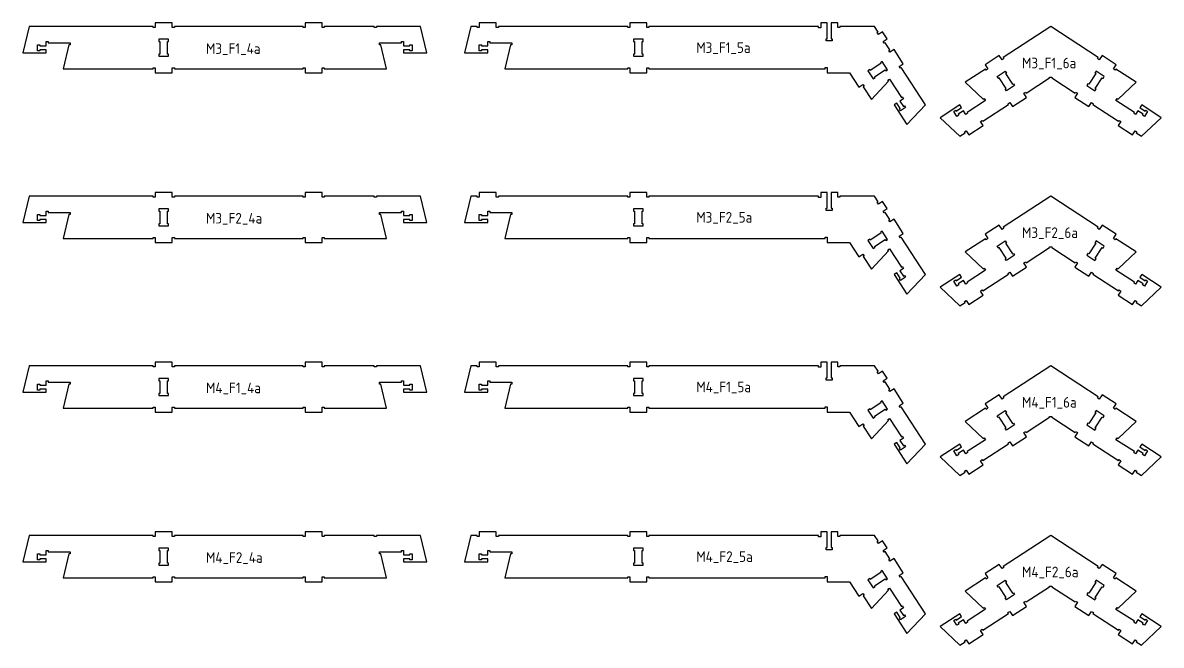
# Model space of a CAD drawing. Header units: millimetres. Extents: x -30325 to 14169, y -12596 to 6470.
# Drawn here: x -10213 to -4844, y -5358 to -2423 of the extents above; entities that cross this region are included whole.
import ezdxf

# ---------------------------------------------------------------- set-up
doc = ezdxf.new("R2010")
doc.units = ezdxf.units.MM
doc.header["$MEASUREMENT"] = 0
doc.layers.add('freeswerk_CODES', color=50, linetype='Continuous')

msp = doc.modelspace()

# ---------------------------------------------------------------- linework, layer by layer
for points in [[(-8376.6, -2555.3), (-8386.6, -2555.3), (-8386.6, -2550.3), (-8416.6, -2550.3), (-8416.6, -2565.3), (-8306.6, -2565.3), (-8336.6, -2441.3), (-8544.9, -2441.3), (-8544.9, -2446.3), (-8554.9, -2446.3), (-8554.9, -2441.3), (-8790.6, -2441.3), (-8790.6, -2446.3), (-8800.6, -2446.3), (-8800.6, -2423.3), (-8880.6, -2423.3), (-8880.6, -2446.3), (-8890.6, -2446.3), (-8890.6, -2441.3), (-9497.6, -2441.3), (-9497.6, -2446.3), (-9507.6, -2446.3), (-9507.6, -2423.3), (-9587.6, -2423.3), (-9587.6, -2446.3), (-9597.6, -2446.3), (-9597.6, -2441.3), (-10182.5, -2441.3), (-10212.5, -2565.3), (-10102.5, -2565.3), (-10102.5, -2550.3), (-10132.5, -2550.3), (-10132.5, -2555.3), (-10142.5, -2555.3), (-10142.5, -2527.3), (-10132.5, -2527.3), (-10132.5, -2532.3), (-10102.5, -2532.3), (-10102.5, -2512.3), (-10092.5, -2512.3), (-10092.5, -2517.3), (-9988.9, -2517.3), (-9988.9, -2527.3), (-9994.9, -2527.3), (-10022.5, -2641.3), (-9597.6, -2641.3), (-9597.6, -2636.3), (-9587.6, -2636.3), (-9587.6, -2659.3), (-9507.6, -2659.3), (-9507.6, -2636.3), (-9497.6, -2636.3), (-9497.6, -2641.3), (-8890.6, -2641.3), (-8890.6, -2636.3), (-8880.6, -2636.3), (-8880.6, -2659.3), (-8800.6, -2659.3), (-8800.6, -2636.3), (-8790.6, -2636.3), (-8790.6, -2641.3), (-8496.6, -2641.3), (-8524.2, -2527.3), (-8530.1, -2527.3), (-8530.1, -2517.3), (-8426.6, -2517.3), (-8426.6, -2512.3), (-8416.6, -2512.3), (-8416.6, -2532.3), (-8386.6, -2532.3), (-8386.6, -2527.3), (-8376.6, -2527.3)], [(-8049.4, -2532.3), (-8019.4, -2532.3), (-8019.4, -2512.3), (-8009.4, -2512.3), (-8009.4, -2517.3), (-7905.8, -2517.3), (-7905.8, -2527.3), (-7911.8, -2527.3), (-7939.4, -2641.3), (-7359.4, -2641.3), (-7359.4, -2636.3), (-7349.4, -2636.3), (-7349.4, -2659.3), (-7269.4, -2659.3), (-7269.4, -2636.3), (-7259.4, -2636.3), (-7259.4, -2641.3), (-6428.4, -2641.3), (-6428.4, -2634.6), (-6418.4, -2634.6), (-6418.4, -2659.3), (-6313.5, -2659.3), (-6269.8, -2726.6), (-6250.5, -2714.1), (-6245.1, -2722.4), (-6249.3, -2725.2), (-6210.6, -2784.7), (-6130, -2699.4), (-6133.3, -2694.4), (-6124.9, -2688.9), (-6068.5, -2775.8), (-6064.3, -2773.1), (-6058.8, -2781.5), (-6075.6, -2792.4), (-6059.2, -2817.5), (-6055, -2814.8), (-6049.6, -2823.2), (-6073.1, -2838.4), (-6078.5, -2830.1), (-6074.3, -2827.3), (-6090.7, -2802.2), (-6103.3, -2810.3), (-6043.3, -2902.6), (-5955.7, -2809.8), (-6069.6, -2634.6), (-6073.8, -2637.3), (-6079.2, -2629), (-6059.9, -2616.4), (-6103.5, -2549.3), (-6122.8, -2561.9), (-6128.3, -2553.5), (-6124.1, -2550.8), (-6145.9, -2517.2), (-6150.1, -2520), (-6155.5, -2511.6), (-6136.2, -2499), (-6158, -2465.5), (-6177.3, -2478), (-6182.8, -2469.7), (-6178.6, -2466.9), (-6195.2, -2441.3), (-6359.4, -2441.3), (-6359.4, -2446.3), (-6369.4, -2446.3), (-6369.4, -2423.3), (-6400.4, -2423.3), (-6400.4, -2498.3), (-6395.4, -2498.3), (-6395.4, -2508.3), (-6423.4, -2508.3), (-6423.4, -2498.3), (-6418.4, -2498.3), (-6418.4, -2423.3), (-6449.4, -2423.3), (-6449.4, -2447.3), (-6459.4, -2447.3), (-6459.4, -2441.3), (-7259.4, -2441.3), (-7259.4, -2446.3), (-7269.4, -2446.3), (-7269.4, -2423.3), (-7349.4, -2423.3), (-7349.4, -2446.3), (-7359.4, -2446.3), (-7359.4, -2441.3), (-7969.4, -2441.3), (-7969.4, -2446.3), (-7979.4, -2446.3), (-7979.4, -2423.3), (-8059.4, -2423.3), (-8059.4, -2446.3), (-8069.4, -2446.3), (-8069.4, -2441.3), (-8099.4, -2441.3), (-8129.4, -2565.3), (-8019.4, -2565.3), (-8019.4, -2550.3), (-8049.4, -2550.3), (-8049.4, -2555.3), (-8059.4, -2555.3), (-8059.4, -2527.3), (-8049.4, -2527.3)], [(-9524.6, -2501.3), (-9570.6, -2501.3), (-9570.6, -2511.3), (-9565.6, -2511.3), (-9565.6, -2571.3), (-9570.6, -2571.3), (-9570.6, -2581.3), (-9524.6, -2581.3), (-9524.6, -2571.3), (-9529.6, -2571.3), (-9529.6, -2511.3), (-9524.6, -2511.3)], [(-7332.4, -2501.3), (-7332.4, -2511.3), (-7327.4, -2511.3), (-7327.4, -2571.3), (-7332.4, -2571.3), (-7332.4, -2581.3), (-7286.4, -2581.3), (-7286.4, -2571.3), (-7291.4, -2571.3), (-7291.4, -2511.3), (-7286.4, -2511.3), (-7286.4, -2501.3)], [(-6215.6, -2648.4), (-6218.4, -2644.3), (-6226.8, -2649.7), (-6201.7, -2688.3), (-6193.3, -2682.8), (-6196, -2678.6), (-6145.7, -2645.9), (-6143, -2650.1), (-6134.6, -2644.7), (-6159.7, -2606.1), (-6168.1, -2611.6), (-6165.3, -2615.7)], [(-5544.9, -2713.4), (-5540.7, -2710.7), (-5535.2, -2719), (-5573.8, -2744.1), (-5579.3, -2735.7), (-5575.1, -2733), (-5607.8, -2682.7), (-5612, -2685.4), (-5617.4, -2677), (-5578.8, -2652), (-5573.4, -2660.4), (-5577.6, -2663.1)], [(-5122, -2682.7), (-5117.8, -2685.4), (-5112.3, -2677), (-5150.9, -2652), (-5156.3, -2660.4), (-5152.1, -2663.1), (-5184.8, -2713.4), (-5189, -2710.7), (-5194.5, -2719), (-5155.9, -2744.1), (-5150.5, -2735.7), (-5154.7, -2733)], [(-8376.6, -3355.3), (-8386.6, -3355.3), (-8386.6, -3350.3), (-8416.6, -3350.3), (-8416.6, -3365.3), (-8306.6, -3365.3), (-8336.6, -3241.3), (-8544.9, -3241.3), (-8544.9, -3246.3), (-8554.9, -3246.3), (-8554.9, -3241.3), (-8790.6, -3241.3), (-8790.6, -3246.3), (-8800.6, -3246.3), (-8800.6, -3223.3), (-8880.6, -3223.3), (-8880.6, -3246.3), (-8890.6, -3246.3), (-8890.6, -3241.3), (-9497.6, -3241.3), (-9497.6, -3246.3), (-9507.6, -3246.3), (-9507.6, -3223.3), (-9587.6, -3223.3), (-9587.6, -3246.3), (-9597.6, -3246.3), (-9597.6, -3241.3), (-10182.5, -3241.3), (-10212.5, -3365.3), (-10102.5, -3365.3), (-10102.5, -3350.3), (-10132.5, -3350.3), (-10132.5, -3355.3), (-10142.5, -3355.3), (-10142.5, -3327.3), (-10132.5, -3327.3), (-10132.5, -3332.3), (-10102.5, -3332.3), (-10102.5, -3312.3), (-10092.5, -3312.3), (-10092.5, -3317.3), (-9988.9, -3317.3), (-9988.9, -3327.3), (-9994.9, -3327.3), (-10022.5, -3441.3), (-9597.6, -3441.3), (-9597.6, -3436.3), (-9587.6, -3436.3), (-9587.6, -3459.3), (-9507.6, -3459.3), (-9507.6, -3436.3), (-9497.6, -3436.3), (-9497.6, -3441.3), (-8890.6, -3441.3), (-8890.6, -3436.3), (-8880.6, -3436.3), (-8880.6, -3459.3), (-8800.6, -3459.3), (-8800.6, -3436.3), (-8790.6, -3436.3), (-8790.6, -3441.3), (-8496.6, -3441.3), (-8524.2, -3327.3), (-8530.1, -3327.3), (-8530.1, -3317.3), (-8426.6, -3317.3), (-8426.6, -3312.3), (-8416.6, -3312.3), (-8416.6, -3332.3), (-8386.6, -3332.3), (-8386.6, -3327.3), (-8376.6, -3327.3)], [(-8049.4, -3332.3), (-8019.4, -3332.3), (-8019.4, -3312.3), (-8009.4, -3312.3), (-8009.4, -3317.3), (-7905.8, -3317.3), (-7905.8, -3327.3), (-7911.8, -3327.3), (-7939.4, -3441.3), (-7359.4, -3441.3), (-7359.4, -3436.3), (-7349.4, -3436.3), (-7349.4, -3459.3), (-7269.4, -3459.3), (-7269.4, -3436.3), (-7259.4, -3436.3), (-7259.4, -3441.3), (-6428.4, -3441.3), (-6428.4, -3434.6), (-6418.4, -3434.6), (-6418.4, -3459.3), (-6313.5, -3459.3), (-6269.8, -3526.6), (-6250.5, -3514.1), (-6245.1, -3522.4), (-6249.3, -3525.2), (-6210.6, -3584.7), (-6130, -3499.4), (-6133.3, -3494.4), (-6124.9, -3488.9), (-6068.5, -3575.8), (-6064.3, -3573.1), (-6058.8, -3581.5), (-6075.6, -3592.4), (-6059.2, -3617.5), (-6055, -3614.8), (-6049.6, -3623.2), (-6073.1, -3638.4), (-6078.5, -3630.1), (-6074.3, -3627.3), (-6090.7, -3602.2), (-6103.3, -3610.3), (-6043.3, -3702.6), (-5955.7, -3609.8), (-6069.6, -3434.6), (-6073.8, -3437.3), (-6079.2, -3429), (-6059.9, -3416.4), (-6103.5, -3349.3), (-6122.8, -3361.9), (-6128.3, -3353.5), (-6124.1, -3350.8), (-6145.9, -3317.2), (-6150.1, -3320), (-6155.5, -3311.6), (-6136.2, -3299), (-6158, -3265.5), (-6177.3, -3278), (-6182.8, -3269.7), (-6178.6, -3266.9), (-6195.2, -3241.3), (-6359.4, -3241.3), (-6359.4, -3246.3), (-6369.4, -3246.3), (-6369.4, -3223.3), (-6400.4, -3223.3), (-6400.4, -3298.3), (-6395.4, -3298.3), (-6395.4, -3308.3), (-6423.4, -3308.3), (-6423.4, -3298.3), (-6418.4, -3298.3), (-6418.4, -3223.3), (-6449.4, -3223.3), (-6449.4, -3247.3), (-6459.4, -3247.3), (-6459.4, -3241.3), (-7259.4, -3241.3), (-7259.4, -3246.3), (-7269.4, -3246.3), (-7269.4, -3223.3), (-7349.4, -3223.3), (-7349.4, -3246.3), (-7359.4, -3246.3), (-7359.4, -3241.3), (-7969.4, -3241.3), (-7969.4, -3246.3), (-7979.4, -3246.3), (-7979.4, -3223.3), (-8059.4, -3223.3), (-8059.4, -3246.3), (-8069.4, -3246.3), (-8069.4, -3241.3), (-8099.4, -3241.3), (-8129.4, -3365.3), (-8019.4, -3365.3), (-8019.4, -3350.3), (-8049.4, -3350.3), (-8049.4, -3355.3), (-8059.4, -3355.3), (-8059.4, -3327.3), (-8049.4, -3327.3)], [(-9524.6, -3301.3), (-9570.6, -3301.3), (-9570.6, -3311.3), (-9565.6, -3311.3), (-9565.6, -3371.3), (-9570.6, -3371.3), (-9570.6, -3381.3), (-9524.6, -3381.3), (-9524.6, -3371.3), (-9529.6, -3371.3), (-9529.6, -3311.3), (-9524.6, -3311.3)], [(-7332.4, -3301.3), (-7332.4, -3311.3), (-7327.4, -3311.3), (-7327.4, -3371.3), (-7332.4, -3371.3), (-7332.4, -3381.3), (-7286.4, -3381.3), (-7286.4, -3371.3), (-7291.4, -3371.3), (-7291.4, -3311.3), (-7286.4, -3311.3), (-7286.4, -3301.3)], [(-6215.6, -3448.4), (-6218.4, -3444.3), (-6226.8, -3449.7), (-6201.7, -3488.3), (-6193.3, -3482.8), (-6196, -3478.6), (-6145.7, -3445.9), (-6143, -3450.1), (-6134.6, -3444.7), (-6159.7, -3406.1), (-6168.1, -3411.6), (-6165.3, -3415.7)], [(-5544.9, -3513.4), (-5540.7, -3510.7), (-5535.2, -3519), (-5573.8, -3544.1), (-5579.3, -3535.7), (-5575.1, -3533), (-5607.8, -3482.7), (-5612, -3485.4), (-5617.4, -3477), (-5578.8, -3452), (-5573.4, -3460.4), (-5577.6, -3463.1)], [(-5122, -3482.7), (-5117.8, -3485.4), (-5112.3, -3477), (-5150.9, -3452), (-5156.3, -3460.4), (-5152.1, -3463.1), (-5184.8, -3513.4), (-5189, -3510.7), (-5194.5, -3519), (-5155.9, -3544.1), (-5150.5, -3535.7), (-5154.7, -3533)], [(-8376.6, -4155.3), (-8386.6, -4155.3), (-8386.6, -4150.3), (-8416.6, -4150.3), (-8416.6, -4165.3), (-8306.6, -4165.3), (-8336.6, -4041.3), (-8544.9, -4041.3), (-8544.9, -4046.3), (-8554.9, -4046.3), (-8554.9, -4041.3), (-8790.6, -4041.3), (-8790.6, -4046.3), (-8800.6, -4046.3), (-8800.6, -4023.3), (-8880.6, -4023.3), (-8880.6, -4046.3), (-8890.6, -4046.3), (-8890.6, -4041.3), (-9497.6, -4041.3), (-9497.6, -4046.3), (-9507.6, -4046.3), (-9507.6, -4023.3), (-9587.6, -4023.3), (-9587.6, -4046.3), (-9597.6, -4046.3), (-9597.6, -4041.3), (-10182.5, -4041.3), (-10212.5, -4165.3), (-10102.5, -4165.3), (-10102.5, -4150.3), (-10132.5, -4150.3), (-10132.5, -4155.3), (-10142.5, -4155.3), (-10142.5, -4127.3), (-10132.5, -4127.3), (-10132.5, -4132.3), (-10102.5, -4132.3), (-10102.5, -4112.3), (-10092.5, -4112.3), (-10092.5, -4117.3), (-9988.9, -4117.3), (-9988.9, -4127.3), (-9994.9, -4127.3), (-10022.5, -4241.3), (-9597.6, -4241.3), (-9597.6, -4236.3), (-9587.6, -4236.3), (-9587.6, -4259.3), (-9507.6, -4259.3), (-9507.6, -4236.3), (-9497.6, -4236.3), (-9497.6, -4241.3), (-8890.6, -4241.3), (-8890.6, -4236.3), (-8880.6, -4236.3), (-8880.6, -4259.3), (-8800.6, -4259.3), (-8800.6, -4236.3), (-8790.6, -4236.3), (-8790.6, -4241.3), (-8496.6, -4241.3), (-8524.2, -4127.3), (-8530.1, -4127.3), (-8530.1, -4117.3), (-8426.6, -4117.3), (-8426.6, -4112.3), (-8416.6, -4112.3), (-8416.6, -4132.3), (-8386.6, -4132.3), (-8386.6, -4127.3), (-8376.6, -4127.3)], [(-8049.4, -4132.3), (-8019.4, -4132.3), (-8019.4, -4112.3), (-8009.4, -4112.3), (-8009.4, -4117.3), (-7905.8, -4117.3), (-7905.8, -4127.3), (-7911.8, -4127.3), (-7939.4, -4241.3), (-7359.4, -4241.3), (-7359.4, -4236.3), (-7349.4, -4236.3), (-7349.4, -4259.3), (-7269.4, -4259.3), (-7269.4, -4236.3), (-7259.4, -4236.3), (-7259.4, -4241.3), (-6428.4, -4241.3), (-6428.4, -4234.6), (-6418.4, -4234.6), (-6418.4, -4259.3), (-6313.5, -4259.3), (-6269.8, -4326.6), (-6250.5, -4314.1), (-6245.1, -4322.4), (-6249.3, -4325.2), (-6210.6, -4384.7), (-6130, -4299.4), (-6133.3, -4294.4), (-6124.9, -4288.9), (-6068.5, -4375.8), (-6064.3, -4373.1), (-6058.8, -4381.5), (-6075.6, -4392.4), (-6059.2, -4417.5), (-6055, -4414.8), (-6049.6, -4423.2), (-6073.1, -4438.4), (-6078.5, -4430.1), (-6074.3, -4427.3), (-6090.7, -4402.2), (-6103.3, -4410.3), (-6043.3, -4502.6), (-5955.7, -4409.8), (-6069.6, -4234.6), (-6073.8, -4237.3), (-6079.2, -4229), (-6059.9, -4216.4), (-6103.5, -4149.3), (-6122.8, -4161.9), (-6128.3, -4153.5), (-6124.1, -4150.8), (-6145.9, -4117.2), (-6150.1, -4120), (-6155.5, -4111.6), (-6136.2, -4099), (-6158, -4065.5), (-6177.3, -4078), (-6182.8, -4069.7), (-6178.6, -4066.9), (-6195.2, -4041.3), (-6359.4, -4041.3), (-6359.4, -4046.3), (-6369.4, -4046.3), (-6369.4, -4023.3), (-6400.4, -4023.3), (-6400.4, -4098.3), (-6395.4, -4098.3), (-6395.4, -4108.3), (-6423.4, -4108.3), (-6423.4, -4098.3), (-6418.4, -4098.3), (-6418.4, -4023.3), (-6449.4, -4023.3), (-6449.4, -4047.3), (-6459.4, -4047.3), (-6459.4, -4041.3), (-7259.4, -4041.3), (-7259.4, -4046.3), (-7269.4, -4046.3), (-7269.4, -4023.3), (-7349.4, -4023.3), (-7349.4, -4046.3), (-7359.4, -4046.3), (-7359.4, -4041.3), (-7969.4, -4041.3), (-7969.4, -4046.3), (-7979.4, -4046.3), (-7979.4, -4023.3), (-8059.4, -4023.3), (-8059.4, -4046.3), (-8069.4, -4046.3), (-8069.4, -4041.3), (-8099.4, -4041.3), (-8129.4, -4165.3), (-8019.4, -4165.3), (-8019.4, -4150.3), (-8049.4, -4150.3), (-8049.4, -4155.3), (-8059.4, -4155.3), (-8059.4, -4127.3), (-8049.4, -4127.3)], [(-9524.6, -4101.3), (-9570.6, -4101.3), (-9570.6, -4111.3), (-9565.6, -4111.3), (-9565.6, -4171.3), (-9570.6, -4171.3), (-9570.6, -4181.3), (-9524.6, -4181.3), (-9524.6, -4171.3), (-9529.6, -4171.3), (-9529.6, -4111.3), (-9524.6, -4111.3)], [(-7332.4, -4101.3), (-7332.4, -4111.3), (-7327.4, -4111.3), (-7327.4, -4171.3), (-7332.4, -4171.3), (-7332.4, -4181.3), (-7286.4, -4181.3), (-7286.4, -4171.3), (-7291.4, -4171.3), (-7291.4, -4111.3), (-7286.4, -4111.3), (-7286.4, -4101.3)], [(-6215.6, -4248.4), (-6218.4, -4244.3), (-6226.8, -4249.7), (-6201.7, -4288.3), (-6193.3, -4282.8), (-6196, -4278.6), (-6145.7, -4245.9), (-6143, -4250.1), (-6134.6, -4244.7), (-6159.7, -4206.1), (-6168.1, -4211.6), (-6165.3, -4215.7)], [(-5544.9, -4313.4), (-5540.7, -4310.7), (-5535.2, -4319), (-5573.8, -4344.1), (-5579.3, -4335.7), (-5575.1, -4333), (-5607.8, -4282.7), (-5612, -4285.4), (-5617.4, -4277), (-5578.8, -4252), (-5573.4, -4260.4), (-5577.6, -4263.1)], [(-5122, -4282.7), (-5117.8, -4285.4), (-5112.3, -4277), (-5150.9, -4252), (-5156.3, -4260.4), (-5152.1, -4263.1), (-5184.8, -4313.4), (-5189, -4310.7), (-5194.5, -4319), (-5155.9, -4344.1), (-5150.5, -4335.7), (-5154.7, -4333)], [(-8376.6, -4955.3), (-8386.6, -4955.3), (-8386.6, -4950.3), (-8416.6, -4950.3), (-8416.6, -4965.3), (-8306.6, -4965.3), (-8336.6, -4841.3), (-8544.9, -4841.3), (-8544.9, -4846.3), (-8554.9, -4846.3), (-8554.9, -4841.3), (-8790.6, -4841.3), (-8790.6, -4846.3), (-8800.6, -4846.3), (-8800.6, -4823.3), (-8880.6, -4823.3), (-8880.6, -4846.3), (-8890.6, -4846.3), (-8890.6, -4841.3), (-9497.6, -4841.3), (-9497.6, -4846.3), (-9507.6, -4846.3), (-9507.6, -4823.3), (-9587.6, -4823.3), (-9587.6, -4846.3), (-9597.6, -4846.3), (-9597.6, -4841.3), (-10182.5, -4841.3), (-10212.5, -4965.3), (-10102.5, -4965.3), (-10102.5, -4950.3), (-10132.5, -4950.3), (-10132.5, -4955.3), (-10142.5, -4955.3), (-10142.5, -4927.3), (-10132.5, -4927.3), (-10132.5, -4932.3), (-10102.5, -4932.3), (-10102.5, -4912.3), (-10092.5, -4912.3), (-10092.5, -4917.3), (-9988.9, -4917.3), (-9988.9, -4927.3), (-9994.9, -4927.3), (-10022.5, -5041.3), (-9597.6, -5041.3), (-9597.6, -5036.3), (-9587.6, -5036.3), (-9587.6, -5059.3), (-9507.6, -5059.3), (-9507.6, -5036.3), (-9497.6, -5036.3), (-9497.6, -5041.3), (-8890.6, -5041.3), (-8890.6, -5036.3), (-8880.6, -5036.3), (-8880.6, -5059.3), (-8800.6, -5059.3), (-8800.6, -5036.3), (-8790.6, -5036.3), (-8790.6, -5041.3), (-8496.6, -5041.3), (-8524.2, -4927.3), (-8530.1, -4927.3), (-8530.1, -4917.3), (-8426.6, -4917.3), (-8426.6, -4912.3), (-8416.6, -4912.3), (-8416.6, -4932.3), (-8386.6, -4932.3), (-8386.6, -4927.3), (-8376.6, -4927.3)], [(-8049.4, -4932.3), (-8019.4, -4932.3), (-8019.4, -4912.3), (-8009.4, -4912.3), (-8009.4, -4917.3), (-7905.8, -4917.3), (-7905.8, -4927.3), (-7911.8, -4927.3), (-7939.4, -5041.3), (-7359.4, -5041.3), (-7359.4, -5036.3), (-7349.4, -5036.3), (-7349.4, -5059.3), (-7269.4, -5059.3), (-7269.4, -5036.3), (-7259.4, -5036.3), (-7259.4, -5041.3), (-6428.4, -5041.3), (-6428.4, -5034.6), (-6418.4, -5034.6), (-6418.4, -5059.3), (-6313.5, -5059.3), (-6269.8, -5126.6), (-6250.5, -5114.1), (-6245.1, -5122.4), (-6249.3, -5125.2), (-6210.6, -5184.7), (-6130, -5099.4), (-6133.3, -5094.4), (-6124.9, -5088.9), (-6068.5, -5175.8), (-6064.3, -5173.1), (-6058.8, -5181.5), (-6075.6, -5192.4), (-6059.2, -5217.5), (-6055, -5214.8), (-6049.6, -5223.2), (-6073.1, -5238.4), (-6078.5, -5230.1), (-6074.3, -5227.3), (-6090.7, -5202.2), (-6103.3, -5210.3), (-6043.3, -5302.6), (-5955.7, -5209.8), (-6069.6, -5034.6), (-6073.8, -5037.3), (-6079.2, -5029), (-6059.9, -5016.4), (-6103.5, -4949.3), (-6122.8, -4961.9), (-6128.3, -4953.5), (-6124.1, -4950.8), (-6145.9, -4917.2), (-6150.1, -4920), (-6155.5, -4911.6), (-6136.2, -4899), (-6158, -4865.5), (-6177.3, -4878), (-6182.8, -4869.7), (-6178.6, -4866.9), (-6195.2, -4841.3), (-6359.4, -4841.3), (-6359.4, -4846.3), (-6369.4, -4846.3), (-6369.4, -4823.3), (-6400.4, -4823.3), (-6400.4, -4898.3), (-6395.4, -4898.3), (-6395.4, -4908.3), (-6423.4, -4908.3), (-6423.4, -4898.3), (-6418.4, -4898.3), (-6418.4, -4823.3), (-6449.4, -4823.3), (-6449.4, -4847.3), (-6459.4, -4847.3), (-6459.4, -4841.3), (-7259.4, -4841.3), (-7259.4, -4846.3), (-7269.4, -4846.3), (-7269.4, -4823.3), (-7349.4, -4823.3), (-7349.4, -4846.3), (-7359.4, -4846.3), (-7359.4, -4841.3), (-7969.4, -4841.3), (-7969.4, -4846.3), (-7979.4, -4846.3), (-7979.4, -4823.3), (-8059.4, -4823.3), (-8059.4, -4846.3), (-8069.4, -4846.3), (-8069.4, -4841.3), (-8099.4, -4841.3), (-8129.4, -4965.3), (-8019.4, -4965.3), (-8019.4, -4950.3), (-8049.4, -4950.3), (-8049.4, -4955.3), (-8059.4, -4955.3), (-8059.4, -4927.3), (-8049.4, -4927.3)], [(-9524.6, -4901.3), (-9570.6, -4901.3), (-9570.6, -4911.3), (-9565.6, -4911.3), (-9565.6, -4971.3), (-9570.6, -4971.3), (-9570.6, -4981.3), (-9524.6, -4981.3), (-9524.6, -4971.3), (-9529.6, -4971.3), (-9529.6, -4911.3), (-9524.6, -4911.3)], [(-7332.4, -4901.3), (-7332.4, -4911.3), (-7327.4, -4911.3), (-7327.4, -4971.3), (-7332.4, -4971.3), (-7332.4, -4981.3), (-7286.4, -4981.3), (-7286.4, -4971.3), (-7291.4, -4971.3), (-7291.4, -4911.3), (-7286.4, -4911.3), (-7286.4, -4901.3)], [(-6215.6, -5048.4), (-6218.4, -5044.3), (-6226.8, -5049.7), (-6201.7, -5088.3), (-6193.3, -5082.8), (-6196, -5078.6), (-6145.7, -5045.9), (-6143, -5050.1), (-6134.6, -5044.7), (-6159.7, -5006.1), (-6168.1, -5011.6), (-6165.3, -5015.7)], [(-5544.9, -5113.4), (-5540.7, -5110.7), (-5535.2, -5119), (-5573.8, -5144.1), (-5579.3, -5135.7), (-5575.1, -5133), (-5607.8, -5082.7), (-5612, -5085.4), (-5617.4, -5077), (-5578.8, -5052), (-5573.4, -5060.4), (-5577.6, -5063.1)], [(-5122, -5082.7), (-5117.8, -5085.4), (-5112.3, -5077), (-5150.9, -5052), (-5156.3, -5060.4), (-5152.1, -5063.1), (-5184.8, -5113.4), (-5189, -5110.7), (-5194.5, -5119), (-5155.9, -5144.1), (-5150.5, -5135.7), (-5154.7, -5133)]]:
    msp.add_lwpolyline(points, close=True)
for points in [[(-5046.7, -2908.1), (-4979.6, -2951.7), (-4967.1, -2932.5), (-4958.7, -2937.9), (-4961.4, -2942.1), (-4936.2, -2958.5), (-4843.5, -2870.8), (-4935.7, -2810.9), (-4943.9, -2823.5), (-4918.8, -2839.8), (-4916, -2835.6), (-4907.6, -2841.1), (-4922.9, -2864.6), (-4931.3, -2859.1), (-4928.6, -2854.9), (-4953.7, -2838.6), (-4964.6, -2855.3), (-4973, -2849.9), (-4970.3, -2845.7), (-5057.1, -2789.3), (-5051.6, -2780.9), (-5046.6, -2784.1), (-4961.4, -2703.6), (-5057, -2641.4), (-5060.2, -2646.5), (-5068.6, -2641), (-5055.5, -2620.9), (-5122.6, -2577.3), (-5135.7, -2597.4), (-5144.1, -2592), (-5140.8, -2586.9), (-5364.9, -2441.3), (-5588.9, -2586.9), (-5585.6, -2592), (-5594, -2597.4), (-5607.1, -2577.3), (-5674.2, -2620.9), (-5661.1, -2641), (-5669.5, -2646.5), (-5672.7, -2641.4), (-5768.3, -2703.6), (-5683.1, -2784.1), (-5678, -2780.8), (-5672.6, -2789.2), (-5759.4, -2845.7), (-5756.7, -2849.9), (-5765.1, -2855.3), (-5776, -2838.6), (-5801.2, -2854.9), (-5798.4, -2859.1), (-5806.8, -2864.6), (-5822.1, -2841.1), (-5813.7, -2835.6), (-5811, -2839.8), (-5785.8, -2823.5), (-5794, -2810.9), (-5886.2, -2870.8)], [(-5886.2, -2870.8), (-5793.5, -2958.5), (-5768.3, -2942.1), (-5771.1, -2937.9), (-5762.7, -2932.5), (-5750.1, -2951.8), (-5683.1, -2908.2), (-5695.6, -2888.9), (-5687.2, -2883.4), (-5684.5, -2887.6), (-5563.7, -2809.1), (-5566.5, -2804.9), (-5558.1, -2799.5), (-5545.6, -2818.8), (-5478.5, -2775.2), (-5491, -2755.9), (-5482.6, -2750.4), (-5479.9, -2754.6), (-5369.9, -2683.1), (-5369.9, -2679.9), (-5359.9, -2679.9), (-5359.9, -2683.1), (-5249.8, -2754.6), (-5247.1, -2750.5), (-5238.7, -2755.9), (-5251.2, -2775.2), (-5184.2, -2818.8), (-5171.6, -2799.5), (-5163.3, -2804.9), (-5166, -2809.1), (-5045.2, -2887.6), (-5042.5, -2883.4), (-5034.1, -2888.9), (-5046.7, -2908.1)], [(-5046.7, -3708.1), (-4979.6, -3751.7), (-4967.1, -3732.5), (-4958.7, -3737.9), (-4961.4, -3742.1), (-4936.2, -3758.5), (-4843.5, -3670.8), (-4935.7, -3610.9), (-4943.9, -3623.5), (-4918.8, -3639.8), (-4916, -3635.6), (-4907.6, -3641.1), (-4922.9, -3664.6), (-4931.3, -3659.1), (-4928.6, -3654.9), (-4953.7, -3638.6), (-4964.6, -3655.3), (-4973, -3649.9), (-4970.3, -3645.7), (-5057.1, -3589.3), (-5051.6, -3580.9), (-5046.6, -3584.1), (-4961.4, -3503.6), (-5057, -3441.4), (-5060.2, -3446.5), (-5068.6, -3441), (-5055.5, -3420.9), (-5122.6, -3377.3), (-5135.7, -3397.4), (-5144.1, -3392), (-5140.8, -3386.9), (-5364.9, -3241.3), (-5588.9, -3386.9), (-5585.6, -3392), (-5594, -3397.4), (-5607.1, -3377.3), (-5674.2, -3420.9), (-5661.1, -3441), (-5669.5, -3446.5), (-5672.7, -3441.4), (-5768.3, -3503.6), (-5683.1, -3584.1), (-5678, -3580.8), (-5672.6, -3589.2), (-5759.4, -3645.7), (-5756.7, -3649.9), (-5765.1, -3655.3), (-5776, -3638.6), (-5801.2, -3654.9), (-5798.4, -3659.1), (-5806.8, -3664.6), (-5822.1, -3641.1), (-5813.7, -3635.6), (-5811, -3639.8), (-5785.8, -3623.5), (-5794, -3610.9), (-5886.2, -3670.8)], [(-5886.2, -3670.8), (-5793.5, -3758.5), (-5768.3, -3742.1), (-5771.1, -3737.9), (-5762.7, -3732.5), (-5750.1, -3751.8), (-5683.1, -3708.2), (-5695.6, -3688.9), (-5687.2, -3683.4), (-5684.5, -3687.6), (-5563.7, -3609.1), (-5566.5, -3604.9), (-5558.1, -3599.5), (-5545.6, -3618.8), (-5478.5, -3575.2), (-5491, -3555.9), (-5482.6, -3550.4), (-5479.9, -3554.6), (-5369.9, -3483.1), (-5369.9, -3479.9), (-5359.9, -3479.9), (-5359.9, -3483.1), (-5249.8, -3554.6), (-5247.1, -3550.5), (-5238.7, -3555.9), (-5251.2, -3575.2), (-5184.2, -3618.8), (-5171.6, -3599.5), (-5163.3, -3604.9), (-5166, -3609.1), (-5045.2, -3687.6), (-5042.5, -3683.4), (-5034.1, -3688.9), (-5046.7, -3708.1)], [(-5046.7, -4508.1), (-4979.6, -4551.7), (-4967.1, -4532.5), (-4958.7, -4537.9), (-4961.4, -4542.1), (-4936.2, -4558.5), (-4843.5, -4470.8), (-4935.7, -4410.9), (-4943.9, -4423.5), (-4918.8, -4439.8), (-4916, -4435.6), (-4907.6, -4441.1), (-4922.9, -4464.6), (-4931.3, -4459.1), (-4928.6, -4454.9), (-4953.7, -4438.6), (-4964.6, -4455.3), (-4973, -4449.9), (-4970.3, -4445.7), (-5057.1, -4389.3), (-5051.6, -4380.9), (-5046.6, -4384.1), (-4961.4, -4303.6), (-5057, -4241.4), (-5060.2, -4246.5), (-5068.6, -4241), (-5055.5, -4220.9), (-5122.6, -4177.3), (-5135.7, -4197.4), (-5144.1, -4192), (-5140.8, -4186.9), (-5364.9, -4041.3), (-5588.9, -4186.9), (-5585.6, -4192), (-5594, -4197.4), (-5607.1, -4177.3), (-5674.2, -4220.9), (-5661.1, -4241), (-5669.5, -4246.5), (-5672.7, -4241.4), (-5768.3, -4303.6), (-5683.1, -4384.1), (-5678, -4380.8), (-5672.6, -4389.2), (-5759.4, -4445.7), (-5756.7, -4449.9), (-5765.1, -4455.3), (-5776, -4438.6), (-5801.2, -4454.9), (-5798.4, -4459.1), (-5806.8, -4464.6), (-5822.1, -4441.1), (-5813.7, -4435.6), (-5811, -4439.8), (-5785.8, -4423.5), (-5794, -4410.9), (-5886.2, -4470.8)], [(-5886.2, -4470.8), (-5793.5, -4558.5), (-5768.3, -4542.1), (-5771.1, -4537.9), (-5762.7, -4532.5), (-5750.1, -4551.8), (-5683.1, -4508.2), (-5695.6, -4488.9), (-5687.2, -4483.4), (-5684.5, -4487.6), (-5563.7, -4409.1), (-5566.5, -4404.9), (-5558.1, -4399.5), (-5545.6, -4418.8), (-5478.5, -4375.2), (-5491, -4355.9), (-5482.6, -4350.4), (-5479.9, -4354.6), (-5369.9, -4283.1), (-5369.9, -4279.9), (-5359.9, -4279.9), (-5359.9, -4283.1), (-5249.8, -4354.6), (-5247.1, -4350.5), (-5238.7, -4355.9), (-5251.2, -4375.2), (-5184.2, -4418.8), (-5171.6, -4399.5), (-5163.3, -4404.9), (-5166, -4409.1), (-5045.2, -4487.6), (-5042.5, -4483.4), (-5034.1, -4488.9), (-5046.7, -4508.1)], [(-5046.7, -5308.1), (-4979.6, -5351.7), (-4967.1, -5332.5), (-4958.7, -5337.9), (-4961.4, -5342.1), (-4936.2, -5358.5), (-4843.5, -5270.8), (-4935.7, -5210.9), (-4943.9, -5223.5), (-4918.8, -5239.8), (-4916, -5235.6), (-4907.6, -5241.1), (-4922.9, -5264.6), (-4931.3, -5259.1), (-4928.6, -5254.9), (-4953.7, -5238.6), (-4964.6, -5255.3), (-4973, -5249.9), (-4970.3, -5245.7), (-5057.1, -5189.3), (-5051.6, -5180.9), (-5046.6, -5184.1), (-4961.4, -5103.6), (-5057, -5041.4), (-5060.2, -5046.5), (-5068.6, -5041), (-5055.5, -5020.9), (-5122.6, -4977.3), (-5135.7, -4997.4), (-5144.1, -4992), (-5140.8, -4986.9), (-5364.9, -4841.3), (-5588.9, -4986.9), (-5585.6, -4992), (-5594, -4997.4), (-5607.1, -4977.3), (-5674.2, -5020.9), (-5661.1, -5041), (-5669.5, -5046.5), (-5672.7, -5041.4), (-5768.3, -5103.6), (-5683.1, -5184.1), (-5678, -5180.8), (-5672.6, -5189.2), (-5759.4, -5245.7), (-5756.7, -5249.9), (-5765.1, -5255.3), (-5776, -5238.6), (-5801.2, -5254.9), (-5798.4, -5259.1), (-5806.8, -5264.6), (-5822.1, -5241.1), (-5813.7, -5235.6), (-5811, -5239.8), (-5785.8, -5223.5), (-5794, -5210.9), (-5886.2, -5270.8)], [(-5886.2, -5270.8), (-5793.5, -5358.5), (-5768.3, -5342.1), (-5771.1, -5337.9), (-5762.7, -5332.5), (-5750.1, -5351.8), (-5683.1, -5308.2), (-5695.6, -5288.9), (-5687.2, -5283.4), (-5684.5, -5287.6), (-5563.7, -5209.1), (-5566.5, -5204.9), (-5558.1, -5199.5), (-5545.6, -5218.8), (-5478.5, -5175.2), (-5491, -5155.9), (-5482.6, -5150.4), (-5479.9, -5154.6), (-5369.9, -5083.1), (-5369.9, -5079.9), (-5359.9, -5079.9), (-5359.9, -5083.1), (-5249.8, -5154.6), (-5247.1, -5150.5), (-5238.7, -5155.9), (-5251.2, -5175.2), (-5184.2, -5218.8), (-5171.6, -5199.5), (-5163.3, -5204.9), (-5166, -5209.1), (-5045.2, -5287.6), (-5042.5, -5283.4), (-5034.1, -5288.9), (-5046.7, -5308.1)]]:
    msp.add_lwpolyline(points)

# ---------------------------------------------------------------- texts
at = {"layer": 'freeswerk_CODES', "char_height": 50, "attachment_point": 1}
for s, insert in [('{\\Fiso|c0;M3_F1_4a}', (-9348.1, -2520)), ('{\\Fiso|c0;M3_F1_5a}', (-7035.8, -2515.6)), ('{\\Fiso|c0;M3_F1_6a}', (-5499.7, -2588)), ('{\\Fiso|c0;M3_F2_4a}', (-9348.1, -3320)), ('{\\Fiso|c0;M3_F2_5a}', (-7035.8, -3315.6)), ('{\\Fiso|c0;M3_F2_6a}', (-5499.7, -3388)), ('{\\Fiso|c0;M4_F1_4a}', (-9348.1, -4120)), ('{\\Fiso|c0;M4_F1_5a}', (-7035.8, -4115.6)), ('{\\Fiso|c0;M4_F1_6a}', (-5499.7, -4188)), ('{\\Fiso|c0;M4_F2_4a}', (-9348.1, -4920)), ('{\\Fiso|c0;M4_F2_5a}', (-7035.8, -4915.6)), ('{\\Fiso|c0;M4_F2_6a}', (-5499.7, -4988))]:
    msp.add_mtext_dynamic_manual_height_columns(s, width=318.081, gutter_width=1456.3, heights=[0], dxfattribs=dict(at, insert=insert))

doc.saveas('drawing.dxf')
